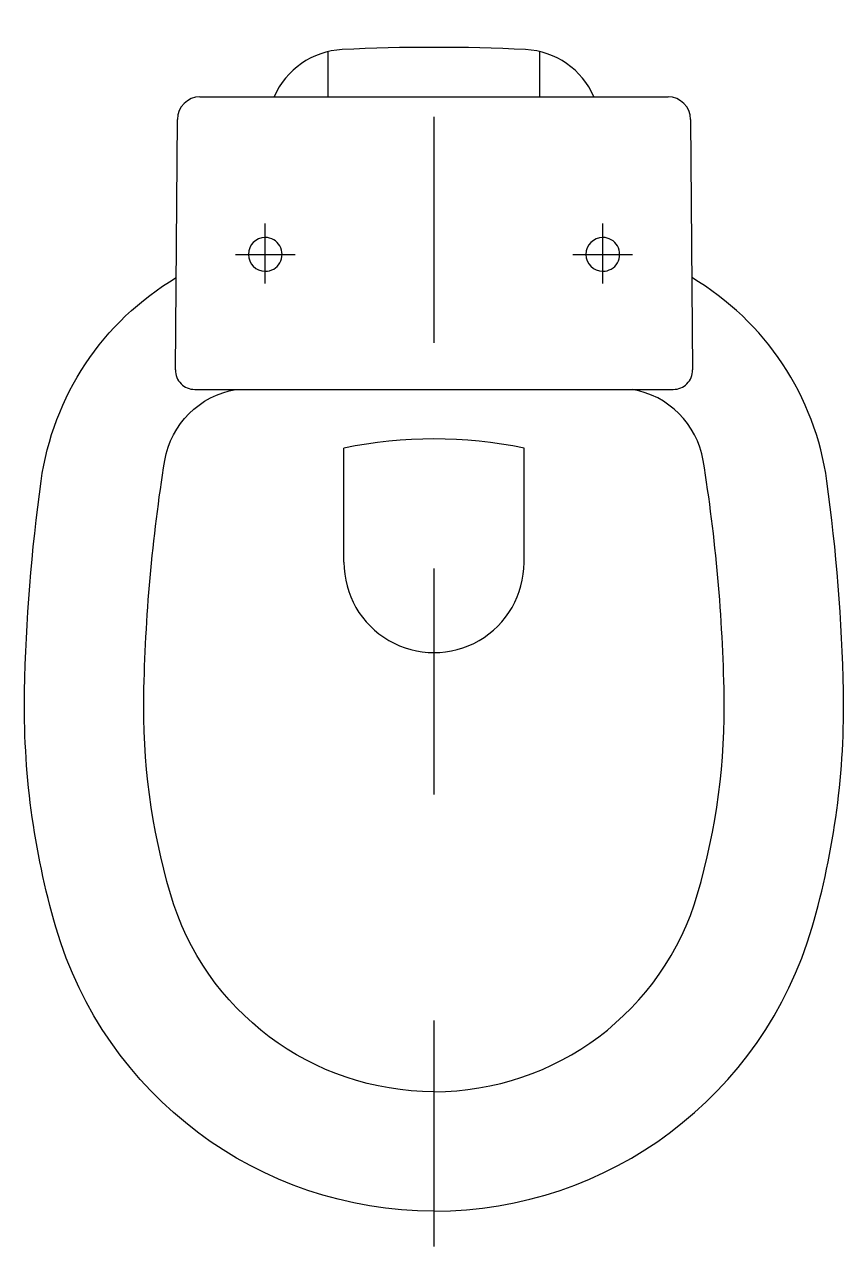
# Model space of a CAD drawing. Extents: x -700.248 to -699.886, y 623.363 to 623.904.
import ezdxf

# ---------------------------------------------------------------- set-up
doc = ezdxf.new("R2010")
doc.units = 0
doc.header["$LTSCALE"] = 0.278846
doc.header["$MEASUREMENT"] = 0
doc.linetypes.add('AXES', pattern=[0.54, 0.3, -0.08, 0.08, -0.08])
doc.linetypes.add('CONTINU', pattern=[0])
doc.layers.get('0').update_dxf_attribs({"linetype": 'CONTINUOUS'})
doc.layers.add('DECA_EIXOS', color=5, linetype='AXES')

msp = doc.modelspace()

# ---------------------------------------------------------------- linework, layer by layer
at = {"linetype": 'CONTINU'}
for points in [[(-700.02664, 623.89305, 0.024795), (-700.10777, 623.89305)], [(-700.10777, 623.89305, 0.285052), (-700.138, 623.87215)], [(-699.9964, 623.87215, 0.285052), (-700.02664, 623.89305)], [(-700.17077, 623.87215, 0.414211), (-700.18073, 623.86219)], [(-699.95367, 623.86219, 0.41421), (-699.96363, 623.87215)], [(-700.14189, 623.8099, 1), (-700.14189, 623.79496)], [(-700.14189, 623.79496, 1.000244), (-700.14189, 623.8099)], [(-699.99251, 623.8099, 1), (-699.99251, 623.79496)], [(-699.99251, 623.79496, 1.000326), (-699.99251, 623.8099)], [(-700.24107, 623.70211, -0.228352), (-700.1813, 623.79214, -0.228352)], [(-699.89333, 623.70211, 0.228352), (-699.95311, 623.79214, 0.228352)], [(-700.18163, 623.75128, 0.416588), (-700.1731, 623.74268)], [(-699.96131, 623.74268, 0.416591), (-699.95278, 623.75128)], [(-700.18634, 623.71126, -0.318232), (-700.15486, 623.74268, -0.318232)], [(-699.94806, 623.71126, 0.318232), (-699.97954, 623.74268, 0.318232)], [(-700.02737, 623.71675, 0.101034), (-700.10704, 623.71675)], [(-700.19563, 623.60711, -0.035181), (-700.18634, 623.71126)], [(-699.93877, 623.60711, 0.035181), (-699.94806, 623.71126)], [(-700.24838, 623.60927, -0.029332), (-700.24107, 623.70211)], [(-699.88602, 623.60927, 0.029332), (-699.89333, 623.70211)], [(-700.10704, 623.66619, 1.003376), (-700.02737, 623.66615)], [(-700.23451, 623.50467, -0.076115), (-700.24838, 623.60927)], [(-700.18384, 623.51945, -0.076116), (-700.19561, 623.60821)], [(-699.95056, 623.51945, 0.076116), (-699.93879, 623.60821)], [(-699.89989, 623.50467, 0.076115), (-699.88602, 623.60927)], [(-700.0672, 623.4319, -0.333535), (-700.18384, 623.51945)], [(-700.0672, 623.4319, 0.333535), (-699.95056, 623.51945)], [(-700.0672, 623.37906, -0.333614), (-700.23451, 623.50467)], [(-700.0672, 623.37906, 0.333614), (-699.89989, 623.50467)]]:
    msp.add_lwpolyline(points, format="xyb", dxfattribs=at)
for points in [[(-700.11401, 623.87215), (-700.11401, 623.89217)], [(-700.0204, 623.87215), (-700.0204, 623.89217)], [(-700.17077, 623.87215), (-699.96363, 623.87215)], [(-700.18163, 623.75128), (-700.18073, 623.86219)], [(-699.95367, 623.86219), (-699.95278, 623.75128)], [(-700.1731, 623.74268), (-699.96131, 623.74268)], [(-700.10704, 623.66619), (-700.10704, 623.71675)], [(-700.02737, 623.66615), (-700.02737, 623.71675)]]:
    msp.add_lwpolyline(points, dxfattribs=at)
at = {"layer": 'DECA_EIXOS'}
for points in [[(-700.0672, 623.36336), (-700.0672, 623.90419)], [(-700.14189, 623.78956), (-700.14189, 623.81609)], [(-699.99251, 623.78956), (-699.99251, 623.81609)], [(-700.15504, 623.80243), (-700.12858, 623.80243)], [(-700.00583, 623.80243), (-699.97937, 623.80243)]]:
    msp.add_lwpolyline(points, dxfattribs=at)

doc.saveas('drawing.dxf')
